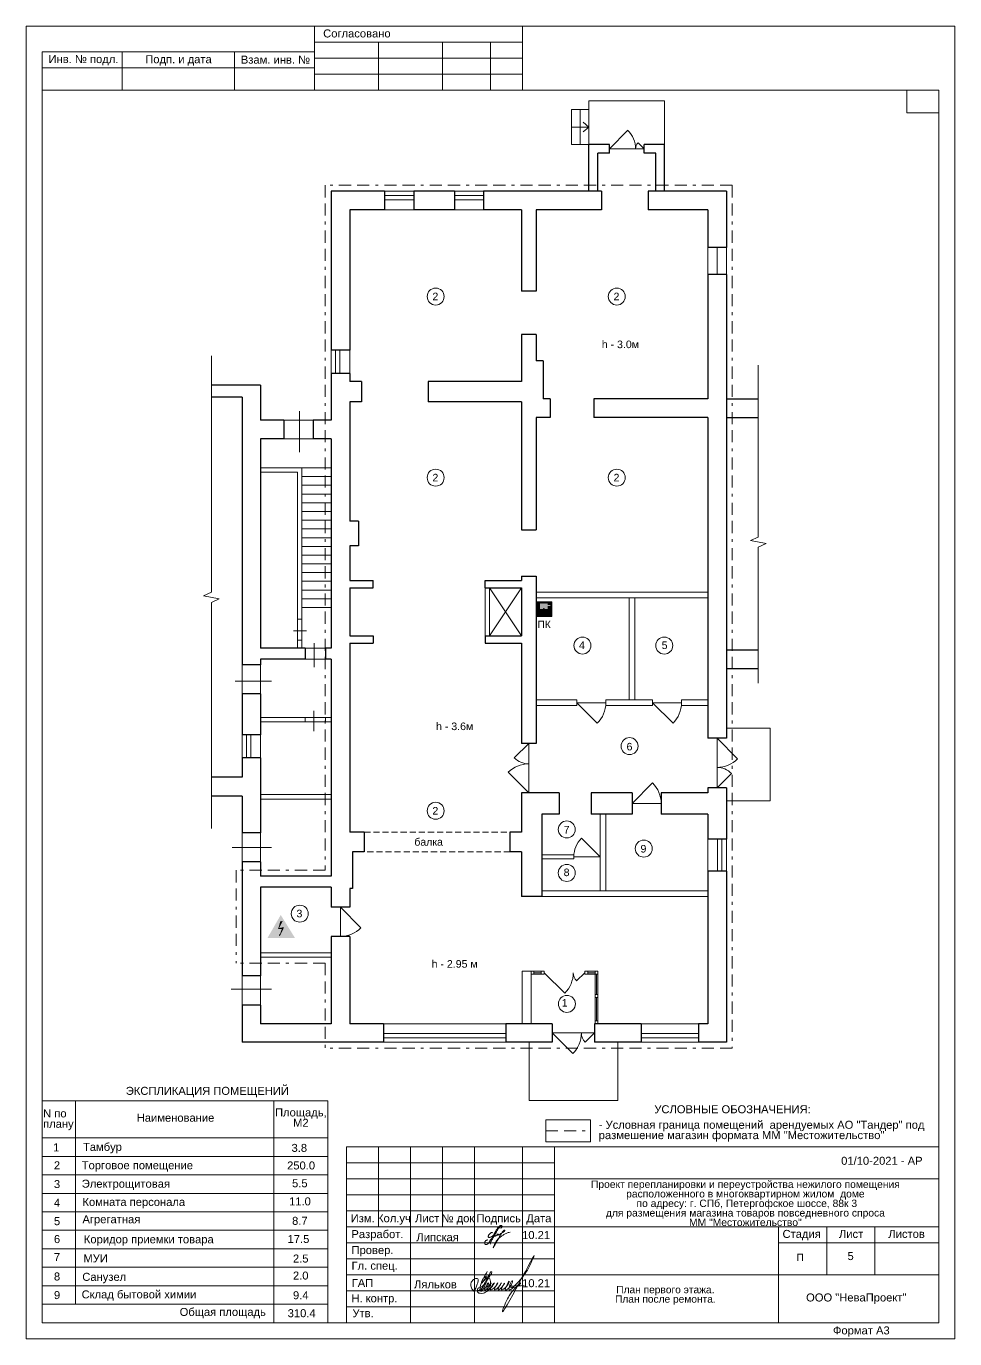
# Model space of a CAD drawing. Header units: metres. Extents: x -566 to -380, y -292 to -215.
# Drawn here: x -425.23 to -393.33, y -292.49 to -247.39 of the extents above; entities that cross this region are included whole.
import ezdxf
from ezdxf.enums import TextEntityAlignment as Align

# ---------------------------------------------------------------- set-up
doc = ezdxf.new("R2010")
doc.units = ezdxf.units.M
doc.header["$MEASUREMENT"] = 0
for name, pattern in [('( Border )', [1.751, 0.5, -0.25, 0.5, -0.25, 0.001, -0.25]), ('( Hidden )', [0.375, 0.25, -0.125]), ('DGN Style 3', [2.919619, 2.085442, -0.834177])]:
    doc.linetypes.add(name, pattern=pattern)
for name, color, linetype, lineweight in [('Level 1', 7, 'Continuous', 0), ('Level 20', 7, 'Continuous', 0), ('Level 44', 7, 'Continuous', 0), ('Level 50', 7, 'Continuous', 0), ('Level 63', 7, 'Continuous', 0), ('линия3', 7, 'Continuous', 13)]:
    doc.layers.add(name, color=color, linetype=linetype, lineweight=lineweight)
doc.styles.add('Style-Arial', font='arial.ttf')

# ---------------------------------------------------------------- blocks, each defined once
blk = doc.blocks.new('*U23')
at = {"color": 7, "linetype": 'Continuous', "lineweight": 0, "flags": 128}
blk.add_lwpolyline([(0.043, 0.001), (-0.036, -0.15)], dxfattribs=at)
at = {"color": 7, "linetype": 'Continuous', "lineweight": 0}
for points in [[(0.021, 0.15), (-0.018, 0.15), (-0.058, -0.001)], [(0.043, 0.001), (0.016, 0.001), (-0.036, -0.15)], [(-0.036, -0.15), (-0.036, -0.111), (0, -0.111)]]:
    blk.add_solid(points, dxfattribs=at)
at = {"color": 7, "linetype": 'Continuous', "lineweight": 0, "extrusion": (0, 0, -1)}
blk.add_solid([(0.058, -0.001), (-0.043, 0.001), (0.052, 0.009), (-0.058, 0.028)], dxfattribs=at)
blk = doc.blocks.new('*U22')
at = {"color": 2, "linetype": 'Continuous', "lineweight": 0}
blk.add_solid([(-0.01, 0.177), (-0.229, -0.204), (0.226, -0.204)], dxfattribs=at)
at = {"layer": 'Level 20', "color": 7, "lineweight": 0, "flags": 128}
blk.add_lwpolyline([(0.02, 0.107), (-0.059, -0.044), (0.042, -0.043)], dxfattribs=at)
at = {"layer": 'линия3', "color": 7, "lineweight": 0, "ltscale": 0.838399}
blk.add_solid([(-0.01, 0.235), (-0.281, -0.235), (0.281, -0.235)], dxfattribs=at)
at = {"color": 7, "linetype": 'Continuous', "lineweight": 0}
blk.add_blockref('*U23', (-0.001, -0.043), dxfattribs=at)
blk = doc.blocks.new('*U24')
at = {"lineweight": 0}
h = blk.add_hatch(color=1, dxfattribs=at)
h.paths.add_polyline_path([(-0.258, -0.258), (-0.258, 0.259), (0.259, 0.259), (0.259, -0.258)])
h.paths.add_polyline_path([(0.114, 0.033, -13.413793), (0.115, 0.013), (-0.018, 0.013), (-0.018, 0.033)])
h.paths.add_polyline_path([(-0.207, -0.124), (-0.207, 0.174), (-0.175, 0.174), (-0.175, -0.124)], flags=16)
h.paths.add_polyline_path([(-0.106, -0.124), (-0.106, 0.174), (-0.074, 0.174), (-0.074, -0.124)], flags=16)
h.paths.add_polyline_path([(-0.053, -0.124), (-0.053, 0.174), (-0.021, 0.174), (-0.021, -0.124)], flags=16)
h.paths.add_polyline_path([(-0.16, -0.224), (-0.16, 0.174), (-0.131, 0.174), (-0.131, -0.224)], flags=16)
for points in [[(0.174, 0.079, 0.3417), (0.128, 0.033), (0.174, 0.033)], [(0.129, 0.013, 0.310331), (0.174, -0.028), (0.174, 0.013)], [(0.234, 0.033, 0.340392), (0.188, 0.079), (0.188, 0.033)], [(0.188, -0.028, 0.310331), (0.233, 0.013), (0.188, 0.013)]]:
    blk.add_hatch(color=1, dxfattribs=at).paths.add_polyline_path(points)
at = {"color": 1, "lineweight": 0}
for p, q in [((0.174, 0.079), (0.174, 0.033)), ((0.174, 0.013), (0.174, -0.028)), ((0.188, 0.079), (0.188, 0.033)), ((0.188, 0.013), (0.188, -0.028))]:
    blk.add_line(p, q, dxfattribs=at)
at = {"color": 1, "lineweight": 0, "extrusion": (0, 0, -1), "flags": 128}
for points in [[(-0.114, 0.033), (0.018, 0.033), (0.018, 0.013), (-0.115, 0.013)], [(-0.174, 0.033), (-0.128, 0.033)], [(-0.129, 0.013), (-0.174, 0.013)], [(-0.234, 0.033), (-0.188, 0.033)], [(-0.188, 0.013), (-0.233, 0.013)]]:
    blk.add_lwpolyline(points, dxfattribs=at)
at = {"color": 1, "lineweight": 0}
for radius, start, end in [(0.0671, 191.1138, 174.0598), (0.0538, 97.1189, 172.58), (0.0538, 193.9181, 262.8811), (0.0538, 7.42, 82.6127), (0.0538, 277.1189, 346.0819)]:
    blk.add_arc((0.181, 0.026), radius, start, end, dxfattribs=at)
at = {"lineweight": 0}
blk.add_3dface([(-0.282, 0.282), (0.282, 0.282), (0.282, -0.282), (-0.282, -0.282)], dxfattribs=at)
at = {"color": 1, "lineweight": 0}
blk.add_3dface([(-0.258, 0.259), (0.259, 0.259), (0.259, -0.258), (-0.258, -0.258)], dxfattribs=at)
blk = doc.blocks.new('*U26')
at = {"layer": 'Level 50', "color": 7, "linetype": 'Continuous', "lineweight": 0}
for p, q in [((-14.5, 20.487), (14.5, 20.487)), ((-14.5, -20.513), (-14.5, 20.487)), ((14.5, 20.487), (14.5, -20.513)), ((14.5, -20.513), (-14.5, -20.513))]:
    blk.add_line(p, q, dxfattribs=at)
at = {"layer": 'Level 50', "color": 7, "linetype": 'Continuous', "lineweight": 13}
for p, q in [((-14, 18.926), (-14, -20.013)), ((14, 18.487), (-14, 18.487)), ((13, 18.487), (13, 17.787)), ((14, 18.487), (14, -20.013)), ((13, 17.787), (14, 17.787)), ((14, -20.013), (-14, -20.013))]:
    blk.add_line(p, q, dxfattribs=at)
at = {"layer": 'Level 63', "color": 7, "linetype": 'Continuous', "lineweight": 13}
for p, q in [((-5.5, 20.487), (-5.5, 18.487)), ((1, 20.487), (-5.5, 20.487)), ((1, 20.487), (1, 18.487)), ((-11.5, 19.687), (-11.5, 18.487)), ((-8, 19.687), (-8, 18.487)), ((1, 19.987), (-5.5, 19.987)), ((-5.5, 19.687), (-5.5, 18.487)), ((-3.5, 19.987), (-3.5, 18.487)), ((-1.5, 19.987), (-1.5, 18.487)), ((0, 19.987), (0, 18.487)), ((1, 19.487), (-5.5, 19.487)), ((-14, 19.187), (-5.5, 19.187)), ((1, 18.987), (-5.5, 18.987)), ((-4.5, -14.513), (14, -14.513)), ((-4.5, -14.513), (-4.5, -20.013)), ((-3.5, -14.513), (-3.5, -17.013)), ((-2.5, -14.513), (-2.5, -20.013)), ((-1.5, -14.513), (-1.5, -17.013)), ((-0.5, -14.513), (-0.5, -20.013)), ((1, -14.513), (1, -20.013)), ((2, -14.513), (2, -20.013)), ((2, -15.513), (14, -15.513)), ((-4.5, -16.513), (2, -16.513)), ((-4.5, -17.013), (2, -17.013)), ((2, -17.013), (14, -17.013)), ((9, -17.513), (14, -17.513)), ((2, -18.513), (14, -18.513)), ((7, -20.013), (13.3, -20.013))]:
    blk.add_line(p, q, dxfattribs=at)
at = {"layer": 'Level 63', "color": 7, "linetype": 'Continuous', "lineweight": 0}
for p, q in [((-4.5, -15.013), (2, -15.013)), ((-4.5, -15.513), (2, -15.513)), ((-4.5, -16.013), (2, -16.013)), ((-4.5, -17.513), (2, -17.513)), ((-4.5, -18.013), (2, -18.013)), ((-4.5, -18.513), (2, -18.513)), ((-4.5, -19.013), (2, -19.013)), ((-4.5, -19.513), (2, -19.513))]:
    blk.add_line(p, q, dxfattribs=at)
at = {"layer": 'Level 63', "color": 7, "linetype": 'Continuous', "lineweight": 13, "flags": 128}
for points in [[(-14, 18.487), (-14, 19.687), (-5.5, 19.687)], [(9, -17.013), (9, -20.013)], [(10.5, -17.013), (10.5, -18.513)], [(12, -17.013), (12, -18.513)]]:
    blk.add_lwpolyline(points, dxfattribs=at)
at = {"layer": 'Level 63', "color": 7, "linetype": 'Continuous', "lineweight": 0, "style": 'Style-Arial'}
for s, height, p in [('Согласовано', 0.25002, (-4.173, 20.263)), ('Инв. № подл.', 0.25002, (-12.713, 19.462)), ('Подп. и дата', 0.25002, (-9.745, 19.457)), ('Взам. инв. №', 0.25002, (-6.716, 19.444)), ('Изм.', 0.25, (-3.993, -16.748)), ('Кол.уч', 0.25, (-3.016, -16.748)), ('Лист', 0.25, (-1.977, -16.748)), ('№ док', 0.25, (-1.018, -16.748)), ('Подпись', 0.25, (0.256, -16.748)), ('Дата', 0.25, (1.511, -16.748)), ('Разработ.', 0.25, (-3.531, -17.244)), ('Стадия', 0.25, (9.718, -17.238)), ('Лист', 0.25, (11.263, -17.238)), ('Листов', 0.25, (12.996, -17.238)), ('Провер.', 0.25, (-3.686, -17.742)), ('Гл. спец.', 0.25, (-3.619, -18.229)), ('ГАП', 0.25, (-3.999, -18.77)), ('Н. контр.', 0.25, (-3.625, -19.248)), ('ООО "НеваПроект"', 0.25, (11.423, -19.223)), ('Утв.', 0.25, (-3.98, -19.715)), ('Формат А3', 0.25, (11.582, -20.252))]:
    blk.add_text(s, height=height, dxfattribs=at).set_placement(p, align=Align.MIDDLE_CENTER)
blk = doc.blocks.new('формат А3_вертикальный_1')
at = {"layer": 'Level 63', "color": 7, "linetype": 'Continuous', "lineweight": 13}
blk.add_blockref('*U26', (14.5, -20.487), dxfattribs=at)
blk = doc.blocks.new('*U27')
at = {"color": 5, "linetype": 'Continuous', "lineweight": 0}
for points, knots in [([(0.31, 0.78), (0.34, 0.81), (0.4, 0.88), (0.43, 0.93), (0.43, 0.97), (0.42, 1.01), (0.39, 1.04), (0.33, 1.05), (0.26, 1.03), (0.21, 1.01), (0.12, 0.93), (0.06, 0.87), (-0.03, 0.75), (-0.11, 0.62), (-0.21, 0.44), (-0.3, 0.26), (-0.38, 0.11), (-0.48, -0.06), (-0.64, -0.3), (-0.75, -0.47), (-0.87, -0.64), (-0.99, -0.73), (-1.02, -0.73), (-1.06, -0.74), (-1.14, -0.72), (-1.16, -0.69), (-1.18, -0.65), (-1.18, -0.58), (-1.17, -0.52), (-1.15, -0.43), (-1.08, -0.35), (-1.04, -0.34), (-0.99, -0.31), (-0.96, -0.3), (-0.92, -0.29), (-0.91, -0.31), (-0.92, -0.32)], [0, 0, 0, 0, 0.032258, 0.064516, 0.096774, 0.129032, 0.16129, 0.193548, 0.225806, 0.258065, 0.290323, 0.322581, 0.354839, 0.387097, 0.419355, 0.451613, 0.483871, 0.516129, 0.548387, 0.580645, 0.612903, 0.645161, 0.677419, 0.709677, 0.741935, 0.774194, 0.806452, 0.83871, 0.870968, 0.903226, 0.935484, 0.967742, 0.983871, 0.991935, 0.995968, 1, 1, 1, 1]), ([(0.32, 0.97), (0.32, 0.97), (0.33, 0.98), (0.32, 0.98), (0.31, 0.97), (0.3, 0.97), (0.29, 0.95), (0.21, 0.88), (0.15, 0.82), (0.09, 0.75), (-0.01, 0.62), (-0.17, 0.29), (-0.31, 0.07), (-0.54, -0.32), (-0.64, -0.51), (-0.69, -0.64), (-0.64, -0.69)], [0, 0, 0, 0, 0.005306, 0.009091, 0.012718, 0.03509, 0.04357, 0.143713, 0.287425, 0.431138, 0.57485, 0.718563, 0.862275, 0.934132, 0.97006, 1, 1, 1, 1])]:
    blk.add_open_spline(points, degree=3, knots=knots, dxfattribs=at)
blk.add_open_spline([(-0.47, 0.37), (-0.48, 0.41), (-0.52, 0.41), (-0.56, 0.39), (-0.63, 0.36), (-0.68, 0.32), (-0.75, 0.25), (-0.8, 0.18), (-0.84, 0.12), (-0.85, 0.05), (-0.85, -0.04), (-0.83, -0.08), (-0.8, -0.08), (-0.77, -0.08), (-0.71, -0.06), (-0.66, -0.04), (-0.53, 0.03), (-0.31, 0.14), (-0.22, 0.24), (-0.17, 0.32), (-0.19, 0.32), (-0.3, 0.13), (-0.31, 0.08), (-0.31, 0.06), (-0.27, 0.06), (-0.23, 0.06), (-0.16, 0.09), (-0.08, 0.14), (-0.02, 0.18), (0.02, 0.21), (0.06, 0.25), (0.06, 0.27), (0.03, 0.23), (0, 0.17), (0, 0.14), (0.03, 0.14), (0.11, 0.19), (0.24, 0.26), (0.32, 0.3), (0.44, 0.37), (0.55, 0.44), (0.61, 0.48), (0.65, 0.52), (0.68, 0.57), (0.68, 0.62), (0.68, 0.63), (0.65, 0.63), (0.59, 0.59), (0.51, 0.52), (0.45, 0.43), (0.37, 0.31), (0.32, 0.23), (0.24, 0.11), (0.16, -0.05), (0.09, -0.18), (-0.03, -0.4), (-0.22, -0.74), (-0.32, -0.89), (-0.41, -1), (-0.41, -1.05), (-0.38, -1.02), (-0.32, -0.82), (-0.24, -0.63), (-0.15, -0.46), (-0.09, -0.38), (0.01, -0.25), (0.14, -0.13), (0.22, -0.06), (0.34, 0.03), (0.46, 0.12), (0.58, 0.2), (0.72, 0.28), (0.88, 0.35), (1.01, 0.39), (1.08, 0.41), (1.18, 0.43)], degree=3, dxfattribs=at)

msp = doc.modelspace()

# ---------------------------------------------------------------- linework, layer by layer
at = {"color": 7, "linetype": 'Continuous', "lineweight": 0}
for p, q in [((-406.499, -251.453), (-406.499, -250.253)), ((-405.899, -250.253), (-406.499, -250.253)), ((-406.199, -251.453), (-406.199, -250.253)), ((-405.899, -251.453), (-405.899, -249.953)), ((-405.899, -249.953), (-403.299, -249.953)), ((-403.299, -251.453), (-403.299, -249.953)), ((-405.899, -250.853), (-406.096, -250.689)), ((-406.499, -250.853), (-405.899, -250.853)), ((-405.899, -250.853), (-406.096, -251.016)), ((-405.199, -251.603), (-404.563, -250.966)), ((-405.899, -251.453), (-406.499, -251.453)), ((-405.199, -251.603), (-404.001, -251.603)), ((-404.212, -251.391), (-404.001, -251.603)), ((-412.919, -253.203), (-411.919, -253.203)), ((-412.919, -253.353), (-411.919, -253.353)), ((-410.519, -253.203), (-409.519, -253.203)), ((-410.519, -253.353), (-409.519, -253.353)), ((-401.179, -254.993), (-401.179, -255.923)), ((-418.873, -258.72), (-418.873, -266.837)), ((-414.609, -258.523), (-414.609, -259.323)), ((-414.459, -258.523), (-414.459, -259.323)), ((-400.083, -264.941), (-400.083, -259.041)), ((-415.846, -260.621), (-415.846, -262.022)), ((-416.379, -260.923), (-415.379, -260.923)), ((-415.379, -261.563), (-416.379, -261.563)), ((-415.759, -262.563), (-414.759, -262.563)), ((-415.759, -262.863), (-414.759, -262.863)), ((-415.759, -263.163), (-414.759, -263.163)), ((-415.759, -263.463), (-414.759, -263.463)), ((-415.759, -263.763), (-414.759, -263.763)), ((-415.759, -264.063), (-414.759, -264.063)), ((-415.759, -264.363), (-414.759, -264.363)), ((-415.759, -264.663), (-414.759, -264.663)), ((-415.759, -264.963), (-414.759, -264.963)), ((-415.759, -265.263), (-414.759, -265.263)), ((-415.759, -265.563), (-414.759, -265.563)), ((-400.083, -265.294), (-400.083, -269.967)), ((-415.759, -265.863), (-414.759, -265.863)), ((-415.759, -266.163), (-414.759, -266.163)), ((-415.759, -266.463), (-414.759, -266.463)), ((-415.759, -266.763), (-414.759, -266.763)), ((-409.319, -266.683), (-408.219, -268.333)), ((-408.219, -266.683), (-409.319, -268.333)), ((-418.873, -267.19), (-418.873, -274.953)), ((-415.759, -267.063), (-414.759, -267.063)), ((-415.759, -267.363), (-414.759, -267.363)), ((-415.909, -267.763), (-415.909, -268.487)), ((-415.759, -267.763), (-415.759, -268.625)), ((-416.051, -268.166), (-415.6, -268.166)), ((-415.655, -268.763), (-414.955, -268.763)), ((-415.345, -268.59), (-415.345, -269.412)), ((-414.955, -269.143), (-415.655, -269.143)), ((-417.819, -269.333), (-417.819, -270.333)), ((-417.179, -269.333), (-417.179, -270.333)), ((-418.051, -269.896), (-416.812, -269.896)), ((-415.351, -270.912), (-415.351, -271.612)), ((-406.319, -270.633), (-405.319, -270.633)), ((-406.319, -270.633), (-405.612, -271.34)), ((-403.719, -270.633), (-403.012, -271.34)), ((-403.719, -270.633), (-402.719, -270.633)), ((-415.655, -271.143), (-414.955, -271.143)), ((-414.955, -271.293), (-415.655, -271.293)), ((-417.669, -271.733), (-417.669, -272.533)), ((-417.519, -271.733), (-417.519, -272.533)), ((-401.499, -271.857), (-401.499, -273.557)), ((-401.499, -271.857), (-400.792, -272.564)), ((-401.179, -271.504), (-399.679, -271.504)), ((-399.679, -271.504), (-399.679, -274.004)), ((-408.464, -272.527), (-407.969, -272.033)), ((-407.969, -273.733), (-407.969, -272.033)), ((-407.969, -273.733), (-408.677, -273.025)), ((-401.005, -273.062), (-401.499, -273.557)), ((-404.419, -274.098), (-403.712, -273.39)), ((-404.419, -274.098), (-403.419, -274.098)), ((-401.179, -274.004), (-399.679, -274.004)), ((-417.819, -275.103), (-417.819, -276.103)), ((-417.179, -275.103), (-417.179, -276.103)), ((-405.519, -275.928), (-406.156, -275.291)), ((-401.479, -276.423), (-401.479, -275.323)), ((-401.329, -276.423), (-401.329, -275.323)), ((-418.16, -275.611), (-416.806, -275.611)), ((-406.419, -275.928), (-405.519, -275.928)), ((-414.439, -277.663), (-414.439, -278.663)), ((-414.439, -277.663), (-413.732, -278.37)), ((-417.819, -280.023), (-417.819, -281.023)), ((-417.179, -281.023), (-417.179, -280.023)), ((-407.789, -279.863), (-407.539, -279.863)), ((-407.789, -279.913), (-407.539, -279.913)), ((-407.789, -279.963), (-407.539, -279.963)), ((-407.439, -279.913), (-406.732, -280.62)), ((-406.039, -279.913), (-406.322, -280.195)), ((-405.939, -279.863), (-405.689, -279.863)), ((-405.939, -279.913), (-405.689, -279.913)), ((-405.939, -279.963), (-405.689, -279.963)), ((-405.689, -281.563), (-405.689, -279.963)), ((-405.639, -279.963), (-405.639, -280.663)), ((-405.589, -281.563), (-405.589, -279.863)), ((-418.188, -280.479), (-416.806, -280.479)), ((-405.639, -280.763), (-405.639, -281.563)), ((-412.959, -282.003), (-408.759, -282.003)), ((-412.959, -282.153), (-408.759, -282.153)), ((-407.959, -282.303), (-407.959, -284.303)), ((-407.159, -281.983), (-405.709, -281.983)), ((-407.159, -281.983), (-406.452, -282.69)), ((-405.709, -281.983), (-406.028, -282.301)), ((-404.909, -282.303), (-404.909, -284.303)), ((-402.139, -282.003), (-404.109, -282.003)), ((-402.139, -282.153), (-404.109, -282.153)), ((-407.959, -284.303), (-404.909, -284.303)), ((-424.682, -286.222), (-414.873, -286.222)), ((-424.682, -286.858), (-414.873, -286.858)), ((-424.682, -287.493), (-414.873, -287.493)), ((-424.682, -288.128), (-414.873, -288.128)), ((-424.682, -288.763), (-414.873, -288.763)), ((-424.682, -289.399), (-414.873, -289.399)), ((-424.682, -290.034), (-414.873, -290.034)), ((-424.682, -290.669), (-414.873, -290.669)), ((-424.682, -291.304), (-414.873, -291.304))]:
    msp.add_line(p, q, dxfattribs=at)
at = {"color": 7, "linetype": 'Continuous', "lineweight": 30}
for p, q in [((-405.899, -253.053), (-405.899, -251.453)), ((-405.199, -251.453), (-405.899, -251.453)), ((-405.199, -251.753), (-405.199, -251.453)), ((-403.299, -251.453), (-403.999, -251.453)), ((-403.999, -251.753), (-403.999, -251.453)), ((-403.299, -253.053), (-403.299, -251.453)), ((-405.599, -253.053), (-405.599, -251.753)), ((-405.199, -251.753), (-405.599, -251.753)), ((-403.599, -251.753), (-403.999, -251.753)), ((-403.599, -253.053), (-403.599, -251.753)), ((-414.759, -253.053), (-414.759, -258.523)), ((-412.919, -253.053), (-414.759, -253.053)), ((-412.919, -253.053), (-412.919, -253.693)), ((-411.919, -253.053), (-411.919, -253.693)), ((-410.519, -253.053), (-411.919, -253.053)), ((-410.519, -253.053), (-410.519, -253.693)), ((-409.519, -253.053), (-409.519, -253.693)), ((-405.469, -253.053), (-409.519, -253.053)), ((-405.469, -253.053), (-405.469, -253.693)), ((-401.179, -253.053), (-403.869, -253.053)), ((-403.869, -253.053), (-403.869, -253.693)), ((-401.179, -253.053), (-401.179, -254.993)), ((-414.119, -253.693), (-414.119, -258.523)), ((-412.919, -253.693), (-414.119, -253.693)), ((-410.519, -253.693), (-411.919, -253.693)), ((-408.219, -253.693), (-409.519, -253.693)), ((-408.219, -253.693), (-408.219, -256.493)), ((-407.719, -253.693), (-407.719, -256.493)), ((-405.469, -253.693), (-407.719, -253.693)), ((-401.819, -253.693), (-403.869, -253.693)), ((-401.819, -253.693), (-401.819, -254.993)), ((-401.179, -254.993), (-401.819, -254.993)), ((-401.179, -255.923), (-401.819, -255.923)), ((-401.819, -255.923), (-401.819, -260.193)), ((-401.179, -255.923), (-401.179, -271.857)), ((-407.719, -256.493), (-408.219, -256.493)), ((-407.719, -257.983), (-408.219, -257.983)), ((-408.219, -257.983), (-408.219, -259.593)), ((-407.719, -257.983), (-407.719, -258.883)), ((-414.119, -258.523), (-414.759, -258.523)), ((-414.119, -259.323), (-414.759, -259.323)), ((-414.759, -259.323), (-414.759, -260.923)), ((-414.119, -259.323), (-414.119, -259.593)), ((-407.469, -258.883), (-407.719, -258.883)), ((-407.469, -258.883), (-407.469, -260.193)), ((-417.179, -259.723), (-418.873, -259.723)), ((-417.179, -259.723), (-417.179, -260.923)), ((-413.719, -259.593), (-414.119, -259.593)), ((-413.719, -259.593), (-413.719, -260.293)), ((-411.419, -259.593), (-411.419, -260.293)), ((-408.219, -259.593), (-411.419, -259.593)), ((-417.819, -260.133), (-418.873, -260.133)), ((-417.819, -260.133), (-417.819, -269.333)), ((-407.229, -260.193), (-407.469, -260.193)), ((-407.229, -260.193), (-407.229, -260.833)), ((-401.819, -260.193), (-405.729, -260.193)), ((-405.729, -260.193), (-405.729, -260.833)), ((-401.179, -260.193), (-400.083, -260.193)), ((-413.719, -260.293), (-414.119, -260.293)), ((-414.119, -260.293), (-414.119, -264.393)), ((-408.219, -260.293), (-411.419, -260.293)), ((-408.219, -260.293), (-408.219, -264.688)), ((-416.379, -260.923), (-417.179, -260.923)), ((-416.379, -260.923), (-416.379, -261.563)), ((-414.759, -260.923), (-415.379, -260.923)), ((-415.379, -260.923), (-415.379, -261.563)), ((-407.719, -260.833), (-407.719, -264.688)), ((-407.229, -260.833), (-407.719, -260.833)), ((-401.819, -260.833), (-405.729, -260.833)), ((-401.819, -260.833), (-401.819, -271.857)), ((-401.179, -260.833), (-400.083, -260.833)), ((-417.179, -261.563), (-417.179, -268.763)), ((-416.379, -261.563), (-417.179, -261.563)), ((-414.759, -261.563), (-415.379, -261.563)), ((-414.759, -261.563), (-414.759, -268.763)), ((-413.819, -264.393), (-414.119, -264.393)), ((-413.819, -264.393), (-413.819, -265.243)), ((-408.219, -264.688), (-407.719, -264.688)), ((-413.819, -265.243), (-414.119, -265.243)), ((-414.119, -265.243), (-414.119, -266.433)), ((-414.119, -266.433), (-413.319, -266.433)), ((-413.319, -266.683), (-413.319, -266.433)), ((-409.469, -266.683), (-409.469, -266.433)), ((-409.469, -266.433), (-408.219, -266.433)), ((-408.219, -266.288), (-407.719, -266.288)), ((-408.219, -266.288), (-408.219, -266.433)), ((-407.719, -266.288), (-407.719, -272.033)), ((-414.119, -266.683), (-414.119, -268.333)), ((-414.119, -266.683), (-413.319, -266.683)), ((-409.469, -266.683), (-408.219, -266.683)), ((-408.219, -266.683), (-408.219, -268.333)), ((-414.119, -268.333), (-413.319, -268.333)), ((-413.319, -268.333), (-413.319, -268.583)), ((-409.469, -268.333), (-409.469, -268.583)), ((-409.469, -268.333), (-408.219, -268.333)), ((-415.655, -268.763), (-417.179, -268.763)), ((-415.655, -268.763), (-415.655, -269.143)), ((-414.759, -268.763), (-414.955, -268.763)), ((-414.955, -268.763), (-414.955, -269.143)), ((-414.119, -268.583), (-414.119, -275.083)), ((-414.119, -268.583), (-413.319, -268.583)), ((-409.469, -268.583), (-408.219, -268.583)), ((-408.219, -268.583), (-408.219, -272.033)), ((-417.179, -269.143), (-417.179, -269.333)), ((-415.655, -269.143), (-417.179, -269.143)), ((-414.759, -269.143), (-414.955, -269.143)), ((-414.759, -269.143), (-414.759, -276.593)), ((-401.179, -268.817), (-400.083, -268.817)), ((-417.179, -269.333), (-417.819, -269.333)), ((-401.179, -269.457), (-400.083, -269.457)), ((-417.179, -270.333), (-417.819, -270.333)), ((-417.819, -270.333), (-417.819, -271.733)), ((-417.179, -270.333), (-417.179, -271.733)), ((-417.179, -271.733), (-417.819, -271.733)), ((-401.179, -271.857), (-401.819, -271.857)), ((-407.719, -272.033), (-408.219, -272.033)), ((-417.179, -272.533), (-417.819, -272.533)), ((-417.819, -272.533), (-417.819, -273.193)), ((-417.179, -272.533), (-417.179, -275.103)), ((-417.819, -273.193), (-418.873, -273.193)), ((-408.219, -273.733), (-408.219, -275.083)), ((-406.919, -273.733), (-408.219, -273.733)), ((-406.919, -273.733), (-406.919, -274.463)), ((-405.819, -273.733), (-405.819, -274.463)), ((-404.419, -273.733), (-405.819, -273.733)), ((-404.419, -273.733), (-404.419, -274.463)), ((-401.819, -273.733), (-403.419, -273.733)), ((-403.419, -273.733), (-403.419, -274.463)), ((-401.179, -273.557), (-401.819, -273.557)), ((-401.819, -273.557), (-401.819, -273.733)), ((-401.179, -273.557), (-401.179, -275.323)), ((-417.819, -273.843), (-418.873, -273.843)), ((-417.819, -273.843), (-417.819, -275.103)), ((-407.519, -274.463), (-407.519, -277.293)), ((-406.919, -274.463), (-407.519, -274.463)), ((-404.419, -274.463), (-405.819, -274.463)), ((-401.819, -274.463), (-403.419, -274.463)), ((-401.819, -274.463), (-401.819, -275.323)), ((-417.179, -275.103), (-417.819, -275.103)), ((-413.619, -275.083), (-414.119, -275.083)), ((-413.619, -275.083), (-413.619, -275.763)), ((-408.219, -275.083), (-408.619, -275.083)), ((-408.619, -275.083), (-408.619, -275.763)), ((-401.179, -275.323), (-401.819, -275.323)), ((-413.619, -275.763), (-414.019, -275.763)), ((-414.019, -275.763), (-414.019, -277.023)), ((-408.219, -275.763), (-408.619, -275.763)), ((-408.219, -275.763), (-408.219, -277.293)), ((-417.179, -276.103), (-417.819, -276.103)), ((-417.819, -276.103), (-417.819, -280.023)), ((-417.179, -276.103), (-417.179, -276.593)), ((-401.179, -276.423), (-401.819, -276.423)), ((-401.819, -276.423), (-401.819, -281.663)), ((-401.179, -276.423), (-401.179, -282.303)), ((-414.759, -276.593), (-417.179, -276.593)), ((-414.759, -276.973), (-417.179, -276.973)), ((-417.179, -276.973), (-417.179, -280.023)), ((-414.759, -276.973), (-414.759, -277.663)), ((-414.119, -277.023), (-414.119, -277.663)), ((-414.019, -277.023), (-414.119, -277.023)), ((-407.519, -277.293), (-408.219, -277.293)), ((-414.119, -277.663), (-414.759, -277.663)), ((-414.119, -278.663), (-414.759, -278.663)), ((-414.759, -278.663), (-414.759, -281.663)), ((-414.119, -278.663), (-414.119, -281.663)), ((-417.179, -280.023), (-417.819, -280.023)), ((-417.179, -281.023), (-417.819, -281.023)), ((-417.819, -281.023), (-417.819, -282.303)), ((-417.179, -281.023), (-417.179, -281.663)), ((-414.759, -281.663), (-417.179, -281.663)), ((-412.959, -281.663), (-414.119, -281.663)), ((-412.959, -281.663), (-412.959, -282.303)), ((-408.759, -281.663), (-408.759, -282.303)), ((-407.159, -281.663), (-408.759, -281.663)), ((-407.159, -281.663), (-407.159, -282.303)), ((-405.709, -281.663), (-405.709, -282.303)), ((-404.109, -281.663), (-405.709, -281.663)), ((-404.109, -281.663), (-404.109, -282.303)), ((-401.819, -281.663), (-402.139, -281.663)), ((-402.139, -281.663), (-402.139, -282.303)), ((-412.959, -282.303), (-417.819, -282.303)), ((-407.159, -282.303), (-408.759, -282.303)), ((-404.109, -282.303), (-405.709, -282.303)), ((-401.179, -282.303), (-402.139, -282.303))]:
    msp.add_line(p, q, dxfattribs=at)
at = {"color": 1, "linetype": '( Border )', "lineweight": 13, "ltscale": 0.833333}
for p, q in [((-400.979, -252.853), (-414.959, -252.853)), ((-414.959, -252.853), (-414.959, -276.393)), ((-400.979, -252.853), (-400.979, -282.503)), ((-414.959, -276.393), (-418.019, -276.393)), ((-418.019, -276.393), (-418.019, -279.583)), ((-414.959, -279.583), (-418.019, -279.583)), ((-414.959, -279.583), (-414.959, -282.503)), ((-400.979, -282.503), (-414.959, -282.503)), ((-407.382, -285.342), (-405.848, -285.342))]:
    msp.add_line(p, q, dxfattribs=at)
at = {"color": 7, "linetype": 'Continuous', "lineweight": 13}
for p, q in [((-412.919, -253.053), (-411.919, -253.053)), ((-410.519, -253.053), (-409.519, -253.053)), ((-411.919, -253.693), (-412.919, -253.693)), ((-409.519, -253.693), (-410.519, -253.693)), ((-401.819, -255.923), (-401.819, -254.993)), ((-401.499, -255.923), (-401.499, -254.993)), ((-414.759, -258.523), (-414.759, -259.323)), ((-414.119, -258.523), (-414.119, -259.323)), ((-415.759, -262.563), (-417.179, -262.563)), ((-415.909, -262.713), (-417.179, -262.713)), ((-415.909, -262.713), (-415.909, -267.763)), ((-415.759, -262.563), (-415.759, -267.763)), ((-409.469, -266.683), (-409.469, -268.333)), ((-409.319, -266.683), (-409.319, -268.333)), ((-401.819, -266.833), (-407.719, -266.833)), ((-401.819, -267.033), (-407.719, -267.033)), ((-404.519, -267.033), (-404.519, -270.533)), ((-404.319, -267.033), (-404.319, -270.533)), ((-415.759, -267.763), (-415.909, -267.763)), ((-415.909, -268.487), (-415.759, -268.487)), ((-415.909, -268.487), (-415.909, -268.763)), ((-415.759, -268.487), (-415.759, -268.763)), ((-406.319, -270.533), (-407.719, -270.533)), ((-406.319, -270.533), (-406.319, -270.733)), ((-405.319, -270.533), (-405.319, -270.733)), ((-403.719, -270.533), (-405.319, -270.533)), ((-403.719, -270.533), (-403.719, -270.733)), ((-401.819, -270.533), (-402.719, -270.533)), ((-402.719, -270.533), (-402.719, -270.733)), ((-406.319, -270.733), (-407.719, -270.733)), ((-403.719, -270.733), (-405.319, -270.733)), ((-401.819, -270.733), (-402.719, -270.733)), ((-415.655, -271.143), (-417.179, -271.143)), ((-415.655, -271.293), (-417.179, -271.293)), ((-415.655, -271.143), (-415.655, -271.293)), ((-414.759, -271.143), (-414.955, -271.143)), ((-414.955, -271.143), (-414.955, -271.293)), ((-414.759, -271.293), (-414.955, -271.293)), ((-417.819, -271.733), (-417.819, -272.533)), ((-417.179, -271.733), (-417.179, -272.533)), ((-414.759, -273.793), (-417.179, -273.793)), ((-414.759, -273.943), (-417.179, -273.943)), ((-405.519, -274.463), (-405.519, -277.093)), ((-405.319, -274.463), (-405.319, -277.093)), ((-401.819, -275.323), (-401.819, -276.423)), ((-401.179, -276.423), (-401.179, -275.323)), ((-406.419, -275.863), (-407.519, -275.863)), ((-406.419, -275.993), (-407.519, -275.993)), ((-406.419, -275.863), (-406.419, -275.993)), ((-407.519, -277.093), (-401.819, -277.093)), ((-407.519, -277.293), (-401.819, -277.293)), ((-414.759, -279.233), (-417.179, -279.233)), ((-414.759, -279.383), (-417.179, -279.383)), ((-408.189, -281.663), (-408.189, -279.863)), ((-407.889, -279.863), (-408.189, -279.863)), ((-407.889, -281.663), (-407.889, -279.863)), ((-408.759, -281.663), (-412.959, -281.663)), ((-404.109, -281.663), (-402.139, -281.663)), ((-412.959, -282.303), (-408.759, -282.303)), ((-402.139, -282.303), (-404.109, -282.303)), ((-424.682, -284.317), (-414.873, -284.317)), ((-424.682, -284.317), (-424.682, -291.94)), ((-423.541, -284.317), (-423.541, -291.304)), ((-416.73, -284.317), (-416.73, -291.94)), ((-414.873, -284.317), (-414.873, -291.94)), ((-424.682, -285.587), (-414.873, -285.587)), ((-424.682, -291.94), (-414.873, -291.94))]:
    msp.add_line(p, q, dxfattribs=at)
at = {"color": 7, "linetype": '( Hidden )', "lineweight": 0, "ltscale": 0.833333}
for p, q in [((-413.619, -275.083), (-408.619, -275.083)), ((-408.619, -275.763), (-413.619, -275.763))]:
    msp.add_line(p, q, dxfattribs=at)
at = {"color": 7, "linetype": 'Continuous', "lineweight": 0, "flags": 128}
for points in [[(-400.083, -264.941), (-400.347, -265.065), (-399.81, -265.166), (-400.083, -265.294)], [(-418.873, -266.837), (-419.137, -266.961), (-418.6, -267.062), (-418.873, -267.19)]]:
    msp.add_lwpolyline(points, dxfattribs=at)
at = {"color": 7, "linetype": 'Continuous', "lineweight": 13}
for centre in [(-411.166, -256.677), (-404.942, -256.677), (-411.166, -262.901), (-404.942, -262.901), (-406.122, -268.671), (-403.311, -268.671), (-404.503, -272.125), (-411.166, -274.348), (-406.663, -274.99), (-404.018, -275.648), (-406.663, -276.484), (-415.836, -277.883), (-406.656, -280.985)]:
    msp.add_circle(centre, 0.292, dxfattribs=at)
at = {"color": 7, "linetype": 'Continuous', "lineweight": 0}
for centre, radius, start, end in [((-405.199, -251.603), 0.9, 360, 45), ((-404.001, -251.603), 0.299, 135, 180), ((-406.319, -270.633), 1, 315, 0), ((-403.719, -270.633), 1, 315, 0), ((-407.969, -273.733), 1, 90, 135), ((-407.969, -272.033), 0.7, 225, 270), ((-401.499, -271.857), 1, 270, 315), ((-401.499, -273.557), 0.7, 45, 90), ((-404.419, -274.098), 1, 0, 45), ((-405.519, -275.928), 0.9, 135, 180), ((-414.439, -277.663), 1, 270, 315), ((-407.439, -279.913), 1, 315, 0), ((-406.039, -279.913), 0.4, 180, 225), ((-407.159, -281.983), 1, 315, 0), ((-405.709, -281.983), 0.45, 180, 225)]:
    msp.add_arc(centre, radius, start, end, dxfattribs=at)
at = {"color": 5, "linetype": 'Continuous', "lineweight": 0}
msp.add_spline([(-409.848, -290.875), (-409.735, -290.617), (-409.707, -290.514), (-409.707, -290.455), (-409.742, -290.421), (-409.796, -290.421), (-409.881, -290.47), (-409.941, -290.547), (-409.957, -290.591), (-409.957, -290.667), (-409.938, -290.737), (-409.891, -290.803), (-409.837, -290.835), (-409.763, -290.847), (-409.689, -290.827), (-409.624, -290.798), (-409.58, -290.763), (-409.502, -290.628), (-409.429, -290.478), (-409.37, -290.357), (-409.308, -290.25), (-409.267, -290.192), (-409.248, -290.187), (-409.241, -290.215), (-409.253, -290.26), (-409.289, -290.309), (-409.499, -290.714), (-409.566, -290.83), (-409.616, -290.859), (-409.629, -290.835), (-409.635, -290.812), (-409.643, -290.729), (-409.607, -290.593), (-409.503, -290.366), (-409.395, -290.179), (-409.502, -290.396), (-409.432, -290.335), (-409.574, -290.58), (-409.463, -290.437), (-409.381, -290.39), (-409.32, -290.406), (-409.29, -290.472), (-409.281, -290.579), (-409.359, -290.824), (-409.456, -290.894), (-409.527, -290.924), (-409.636, -290.928), (-409.711, -290.896), (-409.725, -290.872), (-409.733, -290.817), (-409.718, -290.76), (-409.635, -290.73), (-409.467, -290.579), (-409.594, -290.829), (-409.529, -290.791), (-409.359, -290.622), (-409.346, -290.572), (-409.483, -290.81), (-409.337, -290.699), (-409.262, -290.564), (-409.391, -290.82), (-409.213, -290.68), (-409.149, -290.564), (-409.284, -290.803), (-409.102, -290.687), (-409.029, -290.564), (-409.149, -290.806), (-408.963, -290.656), (-408.91, -290.564), (-409.022, -290.802), (-408.805, -290.591), (-408.799, -290.578), (-408.908, -290.789), (-408.639, -290.54), (-408.636, -290.529), (-408.773, -290.793), (-408.532, -290.54), (-408.532, -290.508), (-408.652, -290.78), (-408.322, -290.533), (-407.944, -289.991), (-407.796, -289.672), (-408.87, -291.533), (-408.669, -291.058), (-408.422, -290.738), (-408.253, -290.57), (-408.314, -290.676), (-408.611, -290.712), (-408.125, -290.665)], degree=3, dxfattribs=at)
at = {"color": 7, "linetype": 'Continuous', "lineweight": 13}
for points in [[(-407.789, -279.863), (-407.889, -279.863), (-407.889, -279.963), (-407.789, -279.963)], [(-407.439, -279.863), (-407.539, -279.863), (-407.539, -279.963), (-407.439, -279.963)], [(-405.939, -279.863), (-406.039, -279.863), (-406.039, -279.963), (-405.939, -279.963)], [(-405.589, -279.863), (-405.689, -279.863), (-405.689, -279.963), (-405.589, -279.963)], [(-405.589, -280.663), (-405.689, -280.663), (-405.689, -280.763), (-405.589, -280.763)], [(-405.589, -281.563), (-405.689, -281.563), (-405.689, -281.663), (-405.589, -281.663)], [(-407.382, -284.964), (-405.848, -284.964), (-405.848, -285.72), (-407.382, -285.72)]]:
    msp.add_3dface(points, dxfattribs=at)

# ---------------------------------------------------------------- block references
at = {"lineweight": 0, "extrusion": (0, 0, -1), "xscale": 0.8873333333331742, "yscale": 0.8873333333331742, "rotation": 270}
msp.add_blockref('*U24', (407.431, -267.417), dxfattribs=at)
at = {"color": 5, "linetype": 'Continuous', "lineweight": 0, "xscale": 0.3688065955611236, "yscale": 0.3688065955611236}
msp.add_blockref('*U27', (-409.044, -288.985), dxfattribs=at)
at = {"layer": 'Level 63', "color": 7, "linetype": 'Continuous', "lineweight": 13, "xscale": 1.1, "yscale": 1.1}
msp.add_blockref('формат А3_вертикальный_1', (-425.232, -247.39), dxfattribs=at)
at = {"layer": 'линия3', "color": 7, "lineweight": 0, "ltscale": 0.838399, "xscale": 1.676797822041646, "yscale": 1.676797822041646}
msp.add_blockref('*U22', (-416.472, -278.322), dxfattribs=at)

# ---------------------------------------------------------------- texts
at = {"color": 7, "linetype": 'Continuous', "lineweight": 0, "style": 'Style-Arial'}
for s, p in [('2', (-411.177, -256.675)), ('2', (-404.953, -256.675)), ('h - 3.0м', (-404.819, -258.32)), ('2', (-411.177, -262.899)), ('2', (-404.953, -262.899)), ('4', (-406.141, -268.658)), ('5', (-403.3, -268.658)), ('h - 3.6м', (-410.514, -271.445)), ('6', (-404.507, -272.143)), ('2', (-411.177, -274.346)), ('7', (-406.668, -274.999)), ('балка', (-411.409, -275.416)), ('9', (-404.027, -275.653)), ('8', (-406.668, -276.463)), ('3', (-415.847, -277.878)), ('h - 2.95 м', (-410.514, -279.609)), ('1', (-406.732, -280.946))]:
    msp.add_text(s, height=0.26, dxfattribs=at).set_placement(p, align=Align.MIDDLE_CENTER)
msp.add_text('ПК', height=0.25, dxfattribs=at).set_placement((-407.44, -267.82), align=Align.TOP_CENTER)
at = {"color": 7, "lineweight": 13, "style": 'Style-Arial'}
msp.add_text('ЭКСПЛИКАЦИЯ ПОМЕЩЕНИЙ ', height=0.275, dxfattribs=at).set_placement((-421.812, -283.834), align=Align.TOP_LEFT)
at = {"color": 7, "linetype": 'Continuous', "lineweight": 13, "style": 'Style-Arial'}
for s, p in [('3.8', (-416.118, -285.794)), ('Торговое помещение ', (-423.326, -286.39)), ('250.0', (-416.271, -286.397)), ('Электрощитовая', (-423.326, -287.024)), ('5.5', (-416.1, -287.009)), ('11.0', (-416.203, -287.632)), ('8.7', (-416.099, -288.3)), ('Коридор приемки товара', (-423.253, -288.934)), ('17.5', (-416.253, -288.924)), ('МУИ ', (-423.268, -289.588)), ('2.5', (-416.069, -289.596)), ('Санузел ', (-423.307, -290.225)), ('2.0', (-416.069, -290.181)), ('9.4', (-416.069, -290.857)), ('Общая площадь ', (-419.962, -291.431)), ('310.4', (-416.251, -291.474))]:
    msp.add_text(s, height=0.275, dxfattribs=at).set_placement(p, align=Align.TOP_LEFT)
at = {"color": 7, "linetype": 'Continuous', "lineweight": 0, "style": 'Style-Arial'}
msp.add_text('П', height=0.25, dxfattribs=at).set_placement((-398.772, -289.569), align=Align.TOP_LEFT)
at = {"color": 7, "lineweight": 13, "style": 'Style-Arial'}
msp.add_text('Ляльков', height=0.275, dxfattribs=at).set_placement((-411.174, -290.621), align=Align.MIDDLE_CENTER)
at = {"color": 7, "linetype": 'Continuous', "lineweight": 0, "line_spacing_factor": 0.776524, "style": 'Style-Arial'}
for s, insert, char_height, attachment_point in [('Площадь,\\PМ2', (-415.798, -284.575), 0.275, 2), ('Проект перепланировки и переустройства нежилого помещения \\Pрасположенного в многоквартирном жилом  доме \\P по адресу: г. СПб, Петергофское шоссе, 88к 3\\Pдля размещения магазина товаров повседневного спроса \\PММ "Местожительство"', (-400.525, -287.837), 0.253, 5)]:
    msp.add_mtext(s, dxfattribs=dict(at, insert=insert, char_height=char_height, attachment_point=attachment_point))
at = {"color": 18, "linetype": 'Continuous', "lineweight": 0, "true_color": 0x000000, "insert": (-400.967, -284.606), "char_height": 0.275, "attachment_point": 5, "line_spacing_factor": 0.6, "style": 'Style-Arial'}
msp.add_mtext('УСЛОВНЫЕ ОБОЗНАЧЕНИЯ:\\P', dxfattribs=at)
at = {"color": 7, "linetype": 'Continuous', "lineweight": 13, "style": 'Style-Arial'}
for s, insert, char_height, attachment_point, line_spacing_factor in [('N по \\Pплану', (-424.654, -284.609), 0.275, 1, 0.776524), ('Наименование', (-421.437, -284.757), 0.275, 1, 0.6), ('Тамбур', (-423.283, -285.759), 0.275, 1, 0.6), ('Комната персонала ', (-423.301, -287.652), 0.275, 1, 0.6), ('Агрегатная', (-423.301, -288.245), 0.275, 1, 0.6), ('План первого этажа. \\PПлан после ремонта. ', (-403.274, -290.675), 0.25, 2, 0.776524)]:
    msp.add_mtext(s, dxfattribs=dict(at, insert=insert, char_height=char_height, attachment_point=attachment_point, line_spacing_factor=line_spacing_factor))
at = {"color": 7, "linetype": 'DGN Style 3', "lineweight": 13, "insert": (-405.564, -284.999), "char_height": 0.275, "attachment_point": 1, "line_spacing_factor": 0.776524, "style": 'Style-Arial'}
msp.add_mtext('- Условная граница помещений  арендуемых АО "Тандер" под \\Pразмешение магазин формата ММ "Местожительство"', dxfattribs=at)
at = {"layer": 'Level 1', "color": 7, "linetype": 'Continuous', "lineweight": 0, "style": 'Style-Arial'}
for s, p in [('01/10-2021 - АР', (-395.836, -286.374)), ('Липская', (-411.1, -288.999))]:
    msp.add_text(s, height=0.275, dxfattribs=at).set_placement(p, align=Align.MIDDLE_CENTER)
at = {"layer": 'Level 1', "color": 7, "linetype": 'Continuous', "lineweight": 13, "style": 'Style-Arial'}
msp.add_text('5', height=0.275, dxfattribs=at).set_placement((-396.91, -289.649), align=Align.MIDDLE_CENTER)
at = {"layer": 'Level 44', "color": 7, "linetype": 'Continuous', "lineweight": 0, "insert": (-421.36, -291.005), "char_height": 0.275, "attachment_point": 5, "line_spacing_factor": 0.6, "style": 'Style-Arial'}
msp.add_mtext('Склад бытовой химии\\P', dxfattribs=at)
at = {"layer": 'Level 63', "color": 7, "linetype": 'Continuous', "lineweight": 13, "style": 'Style-Arial'}
for s, p in [('1', (-424.204, -285.914)), ('2', (-424.176, -286.53)), ('3', (-424.175, -287.174)), ('4', (-424.175, -287.815)), ('5', (-424.174, -288.449)), ('6', (-424.175, -289.065)), ('7', (-424.175, -289.682)), ('8', (-424.174, -290.35)), ('9', (-424.174, -290.989))]:
    msp.add_text(s, height=0.275, dxfattribs=at).set_placement(p, align=Align.MIDDLE_CENTER)
at = {"layer": 'Level 63', "color": 7, "linetype": 'Continuous', "lineweight": 0, "style": 'Style-Arial'}
for p in [(-407.715, -288.926), (-407.715, -290.581)]:
    msp.add_text('10.21', height=0.275, dxfattribs=at).set_placement(p, align=Align.MIDDLE_CENTER)

doc.saveas('drawing.dxf')
